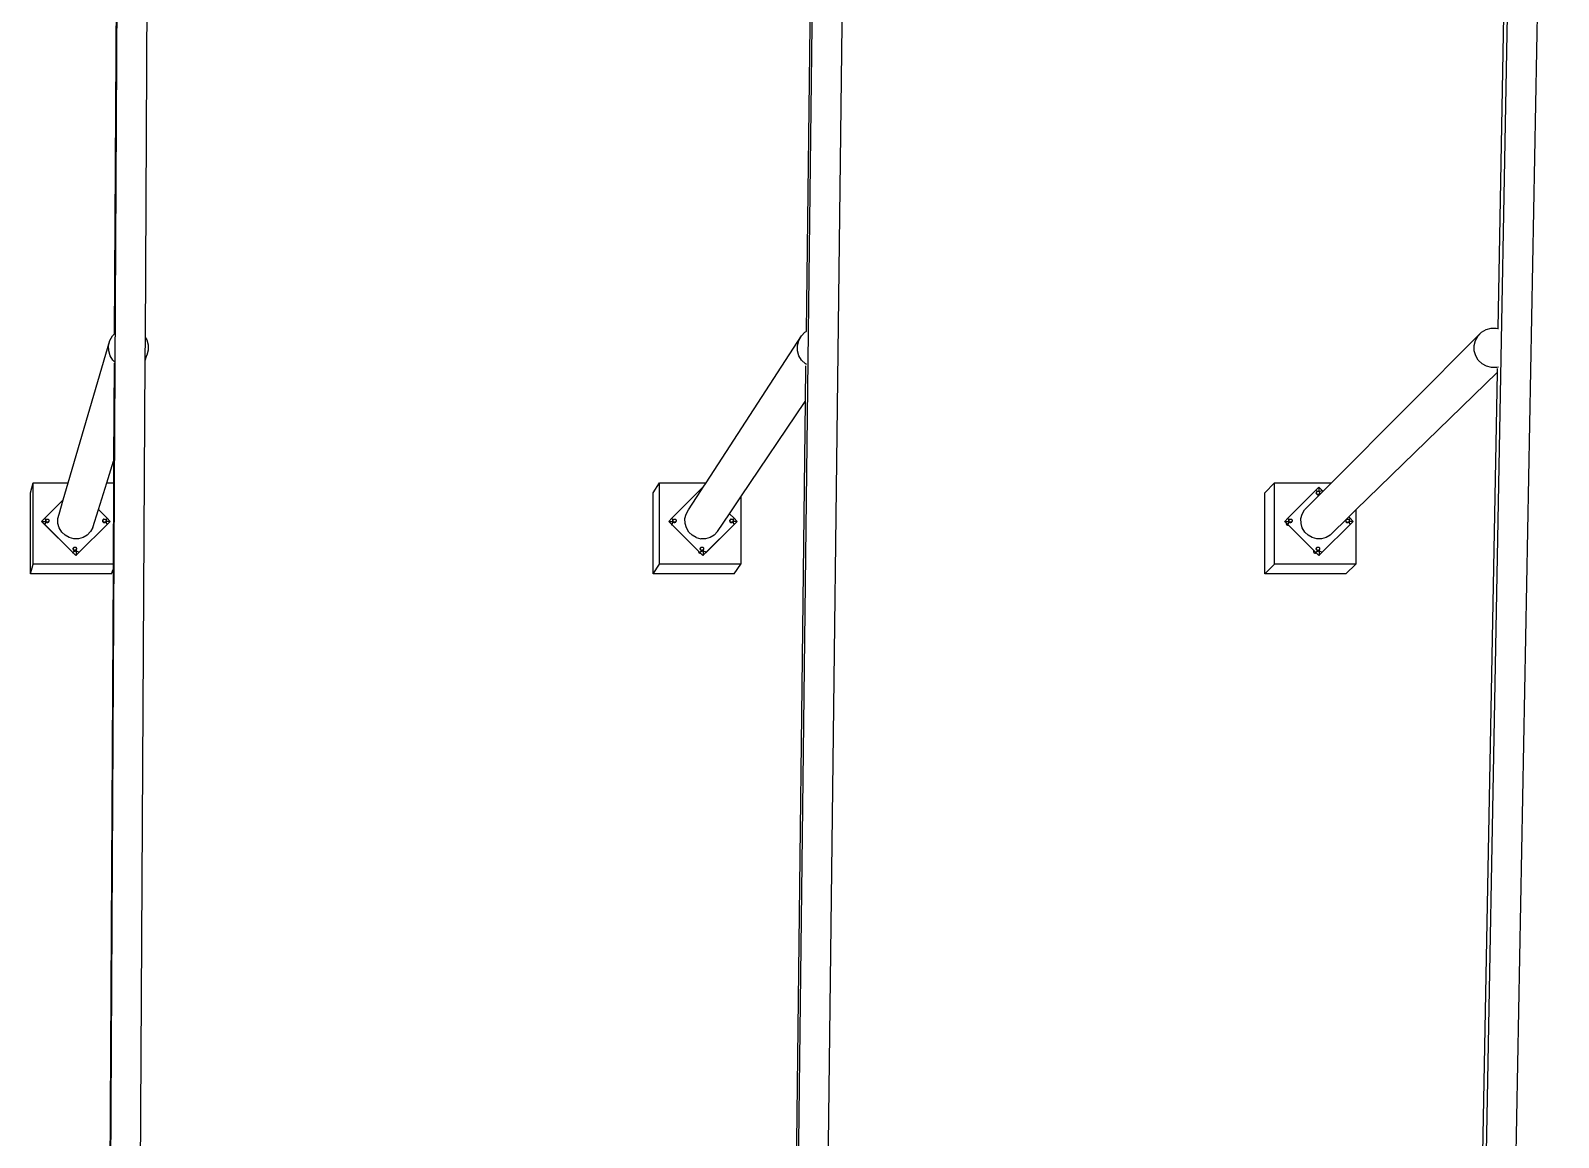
# Model space of a CAD drawing. Header units: inches. Extents: x -614 to 848, y -1045 to 1103.
# Drawn here: x 120.6 to 498.4, y 281.6 to 555.3 of the extents above; entities that cross this region are included whole.
import ezdxf

# ---------------------------------------------------------------- set-up
doc = ezdxf.new("R2010")
doc.units = ezdxf.units.IN
doc.header["$MEASUREMENT"] = 0

msp = doc.modelspace()

# ---------------------------------------------------------------- linework, layer by layer
for p, q in [((134.56857, -811.49995), (144.44999, 1015.55191)), ((297.50472, -811.49995), (319.35059, 1015.55191)), ((460.44086, -811.49995), (494.25119, 1015.55191)), ((309.19133, -431.30695), (324.66183, 832.66782)), ((474.61717, -431.30695), (498.36482, 832.66782)), ((148.94817, 479.36372), (150.17748, 695.37007)), ((487.26162, 691.83224), (483.38055, 481.64822)), ((314.70439, 680.93405), (312.31758, 480.88016)), ((142.22765, 658.55983), (141.26545, 480.26283)), ((140.81711, 479.80321), (141.26545, 480.26283)), ((141.26545, 480.26283), (141.31795, 480.31665)), ((311.15607, 479.80321), (312.05363, 480.72336)), ((312.05363, 480.72336), (312.31758, 480.88016)), ((312.31758, 480.88016), (312.42628, 480.94473)), ((442.24309, 443.48523), (479.37693, 480.72336)), ((478.47936, 479.80321), (479.37693, 480.72336)), ((479.37693, 480.72336), (480.48206, 481.37985)), ((480.48206, 481.37985), (481.71944, 481.72795)), ((481.71944, 481.72795), (483.00476, 481.74392)), ((483.00476, 481.74392), (483.38055, 481.64822)), ((483.38055, 481.64822), (483.53461, 481.60898)), ((129.88042, 443.48523), (140.18829, 478.6821)), ((139.87105, 477.43644), (140.18829, 478.6821)), ((139.88703, 476.15113), (139.87105, 477.43644)), ((140.23512, 474.91374), (139.88703, 476.15113)), ((140.18829, 478.6821), (140.81711, 479.80321)), ((148.91929, 474.28968), (148.94817, 479.36372)), ((148.94817, 479.36372), (149.28591, 478.79517)), ((149.28591, 478.79517), (149.63401, 477.55778)), ((149.64998, 476.27247), (149.33275, 475.02681)), ((149.63401, 477.55778), (149.64998, 476.27247)), ((287.60358, 443.48523), (311.15607, 479.80321)), ((310.21001, 477.43644), (310.52724, 478.6821)), ((310.22598, 476.15113), (310.21001, 477.43644)), ((310.57408, 474.91374), (310.22598, 476.15113)), ((310.52724, 478.6821), (311.15607, 479.80321)), ((477.5333, 477.43644), (477.85054, 478.6821)), ((477.54928, 476.15113), (477.5333, 477.43644)), ((477.89737, 474.91374), (477.54928, 476.15113)), ((477.85054, 478.6821), (478.47936, 479.80321)), ((140.89162, 473.80861), (140.23512, 474.91374)), ((141.31795, 473.39274), (140.89162, 473.80861)), ((141.22673, 473.08715), (141.0958, 448.8251)), ((147.70234, 260.45299), (148.91594, 473.70095)), ((148.91594, 473.70095), (149.33275, 475.02681)), ((148.91594, 473.70095), (148.91929, 474.28968)), ((149.33275, 475.02681), (148.91929, 474.28968)), ((311.23057, 473.80861), (310.57408, 474.91374)), ((312.15072, 472.91105), (311.23057, 473.80861)), ((312.21688, 472.43962), (312.11153, 463.60989)), ((312.42628, 472.75649), (312.15072, 472.91105)), ((478.55387, 473.80861), (477.89737, 474.91374)), ((479.47402, 472.91105), (478.55387, 473.80861)), ((480.59512, 472.28222), (479.47402, 472.91105)), ((481.84078, 471.96499), (480.59512, 472.28222)), ((448.28659, 436.7596), (483.17941, 470.75521)), ((483.17941, 470.75521), (479.33826, 262.73238)), ((483.1261, 471.98096), (481.84078, 471.96499)), ((483.53461, 472.09588), (483.1261, 471.98096)), ((483.1981, 471.76734), (483.17941, 470.75521)), ((296.20128, 439.97684), (312.11153, 463.60989)), ((312.11153, 463.60989), (309.70623, 262.00661)), ((139.41712, 443.48523), (141.0958, 448.8251)), ((141.0958, 448.8251), (141.06698, 443.48523)), ((120.5593, 441.01367), (121.23494, 443.48523)), ((121.23494, 443.48523), (129.88042, 443.48523)), ((121.23494, 423.34522), (121.23494, 443.48523)), ((128.65377, 439.29673), (129.88042, 443.48523)), ((137.33457, 436.86065), (139.41712, 443.48523)), ((139.41712, 443.48523), (141.06698, 443.48523)), ((141.06698, 443.48523), (140.95829, 423.34522)), ((274.52277, 441.01367), (276.06127, 443.48523)), ((276.06127, 443.48523), (287.60358, 443.48523)), ((276.06127, 423.34522), (276.06127, 443.48523)), ((286.08957, 441.67224), (286.83642, 442.41909)), ((286.31673, 441.50091), (286.88238, 442.37313)), ((286.83642, 442.41909), (286.88238, 442.37313)), ((286.83642, 442.41909), (286.83642, 442.30227)), ((286.88238, 442.37313), (287.60358, 443.48523)), ((425.7605, 441.01367), (428.14658, 443.48523)), ((428.14658, 443.48523), (442.24309, 443.48523)), ((428.14658, 423.34522), (428.14658, 443.48523)), ((438.4047, 441.67224), (439.15155, 442.41909)), ((439.15155, 442.41909), (439.8984, 441.67224)), ((439.15155, 442.41909), (439.15155, 441.36855)), ((440.16717, 441.40347), (442.24309, 443.48523)), ((120.5593, 420.9859), (120.5593, 441.01367)), ((124.05262, 434.69558), (128.65377, 439.29673)), ((127.61401, 435.7464), (128.65377, 439.29673)), ((274.52277, 420.9859), (274.52277, 441.01367)), ((279.11291, 434.69558), (286.08957, 441.67224)), ((283.24672, 436.76694), (286.31673, 441.50091)), ((286.08957, 441.67224), (286.30832, 441.50439)), ((286.30832, 441.50439), (286.31673, 441.50091)), ((293.41597, 435.83954), (296.20128, 439.97684)), ((296.20128, 439.97684), (296.20128, 423.34522)), ((425.7605, 420.9859), (425.7605, 441.01367)), ((431.42803, 434.69558), (438.4047, 441.67224)), ((436.3789, 437.60456), (440.16717, 441.40347)), ((438.4047, 441.67224), (438.62344, 441.50439)), ((438.47388, 441.06647), (438.45959, 440.95798)), ((438.45959, 440.95798), (438.47388, 440.84949)), ((438.48398, 441.05637), (438.46969, 440.94788)), ((438.46969, 440.94788), (438.48398, 440.83939)), ((438.51576, 441.16758), (438.47388, 441.06647)), ((438.47388, 440.84949), (438.51576, 440.74839)), ((438.52586, 441.15748), (438.48398, 441.05637)), ((438.48398, 440.94788), (438.49778, 441.05268)), ((438.49778, 440.84308), (438.48398, 440.94788)), ((438.48398, 440.83939), (438.52586, 440.73829)), ((438.49778, 441.05268), (438.53823, 441.15033)), ((438.53823, 440.74543), (438.49778, 440.84308)), ((438.58237, 441.25439), (438.51576, 441.16758)), ((438.51576, 440.74839), (438.58237, 440.66157)), ((438.51816, 440.98226), (438.53196, 441.08706)), ((438.53196, 440.87745), (438.51816, 440.98226)), ((438.59247, 441.24429), (438.52586, 441.15748)), ((438.52586, 440.73829), (438.5837, 440.6629)), ((438.53196, 441.08706), (438.57241, 441.18473)), ((438.57241, 440.77979), (438.53196, 440.87745)), ((438.53823, 441.15033), (438.60257, 441.23419)), ((438.5938, 440.673), (438.53823, 440.74543)), ((438.57241, 441.18473), (438.60699, 441.22978)), ((438.62807, 440.70726), (438.57241, 440.77979)), ((438.66919, 441.32101), (438.58237, 441.25439)), ((438.5938, 440.673), (438.58237, 440.66157)), ((438.5837, 440.6629), (438.58809, 440.65718)), ((438.58809, 440.65718), (438.59247, 440.65147)), ((438.59247, 440.65147), (438.67929, 440.58485)), ((438.5938, 440.673), (438.62807, 440.70726)), ((438.60257, 440.66157), (438.5938, 440.673)), ((438.60257, 441.23419), (438.63677, 441.26859)), ((438.60257, 441.23419), (438.62154, 441.24874)), ((438.60257, 441.23419), (438.60699, 441.22978)), ((438.68643, 440.59722), (438.60257, 440.66157)), ((438.60699, 441.22978), (438.62154, 441.24874)), ((438.62154, 441.24874), (438.63677, 441.26859)), ((438.62344, 441.50439), (438.87818, 441.39888)), ((438.63677, 440.69592), (438.62807, 440.70726)), ((438.63677, 441.26859), (438.72063, 441.33294)), ((438.72063, 440.63157), (438.63677, 440.69592)), ((438.77029, 441.36289), (438.66919, 441.32101)), ((438.67929, 440.58485), (438.78039, 440.54297)), ((438.78409, 440.55677), (438.68643, 440.59722)), ((438.72063, 441.33294), (438.80347, 441.36725)), ((438.81829, 440.59112), (438.72063, 440.63157)), ((438.80347, 441.36725), (438.77029, 441.36289)), ((438.78039, 440.54297), (438.88888, 440.52869)), ((438.88888, 440.54297), (438.78409, 440.55677)), ((438.80347, 441.36725), (438.81829, 441.3734)), ((438.81829, 441.3734), (438.9231, 441.38719)), ((438.9231, 440.57732), (438.81829, 440.59112)), ((438.87818, 441.39888), (439.15155, 441.36289)), ((438.88888, 440.54297), (438.88888, 440.58182)), ((438.99368, 440.55677), (438.88888, 440.54297)), ((438.88888, 440.52869), (438.99738, 440.54297)), ((438.88888, 440.54012), (438.88888, 440.54297)), ((438.88888, 440.52869), (438.88888, 440.54012)), ((438.9231, 441.38719), (439.02791, 441.3734)), ((439.02791, 440.59112), (438.9231, 440.57732)), ((439.08838, 440.59495), (438.99368, 440.55677)), ((438.99738, 440.54297), (439.09848, 440.58485)), ((439.02791, 441.3734), (439.12557, 441.33294)), ((439.12557, 440.63157), (439.02791, 440.59112)), ((439.1752, 440.66157), (439.08838, 440.59495)), ((439.09848, 440.58485), (439.1853, 440.65147)), ((439.12557, 441.33294), (439.20943, 441.26859)), ((439.17062, 440.66614), (439.12557, 440.63157)), ((439.15155, 441.36289), (439.42491, 441.39888)), ((439.19028, 440.68122), (439.17062, 440.66614)), ((439.17062, 440.66614), (439.1752, 440.66157)), ((439.1752, 440.66157), (439.20943, 440.69592)), ((439.1752, 440.66157), (439.19028, 440.68122)), ((439.1853, 440.65147), (439.25191, 440.73829)), ((439.20943, 440.69592), (439.19028, 440.68122)), ((439.20943, 441.26859), (439.27379, 441.18473)), ((439.27379, 440.77979), (439.20943, 440.69592)), ((439.25191, 440.73829), (439.26361, 440.76653)), ((439.27379, 441.18473), (439.31424, 441.08706)), ((439.31424, 440.87745), (439.27379, 440.77979)), ((439.31424, 441.08706), (439.32804, 440.98226)), ((439.32804, 440.98226), (439.31424, 440.87745)), ((439.42491, 441.39888), (439.67965, 441.50439)), ((439.67965, 441.50439), (439.8984, 441.67224)), ((439.8984, 441.67224), (440.16717, 441.40347)), ((123.30577, 433.94873), (124.05262, 434.69558)), ((124.22047, 434.47683), (124.05262, 434.69558)), ((124.32598, 434.2221), (124.22047, 434.47683)), ((124.52435, 434.45839), (124.62201, 434.49884)), ((124.62201, 434.49884), (124.72682, 434.51264)), ((124.72682, 434.51264), (124.83162, 434.49884)), ((124.83162, 434.49884), (124.92929, 434.45839)), ((127.32523, 434.61247), (127.61401, 435.7464)), ((127.33977, 433.44244), (127.32523, 434.61247)), ((135.93825, 432.41897), (137.33457, 436.86065)), ((137.33457, 436.86065), (139.49964, 434.69558)), ((138.69859, 434.47507), (138.7232, 434.48505)), ((138.7232, 434.48505), (138.82801, 434.49884)), ((138.82801, 434.49884), (138.93281, 434.48505)), ((138.93281, 434.48505), (139.03048, 434.44459)), ((139.33179, 434.47683), (139.22627, 434.2221)), ((139.49964, 434.69558), (139.33179, 434.47683)), ((139.49964, 434.69558), (140.24649, 433.94873)), ((278.36606, 433.94873), (279.11291, 434.69558)), ((279.28076, 434.47683), (279.11291, 434.69558)), ((279.38628, 434.2221), (279.28076, 434.47683)), ((279.59673, 434.45839), (279.69439, 434.49884)), ((279.69439, 434.49884), (279.7992, 434.51264)), ((279.7992, 434.51264), (279.904, 434.49884)), ((279.904, 434.49884), (280.00167, 434.45839)), ((282.38552, 434.61247), (282.6743, 435.7464)), ((282.40006, 433.44244), (282.38552, 434.61247)), ((282.6743, 435.7464), (283.24672, 436.76694)), ((290.42612, 431.39842), (293.41597, 435.83954)), ((293.41597, 435.83954), (294.55993, 434.69558)), ((293.69792, 434.44459), (293.77738, 434.47751)), ((293.77738, 434.47751), (293.75888, 434.47507)), ((293.77738, 434.47751), (293.79558, 434.48505)), ((293.79558, 434.48505), (293.90039, 434.49884)), ((293.90039, 434.49884), (294.00519, 434.48505)), ((294.00519, 434.48505), (294.10286, 434.44459)), ((294.39208, 434.47683), (294.28657, 434.2221)), ((294.55993, 434.69558), (294.39208, 434.47683)), ((294.55993, 434.69558), (295.30678, 433.94873)), ((430.68118, 433.94873), (431.42803, 434.69558)), ((431.59588, 434.47683), (431.42803, 434.69558)), ((431.7014, 434.2221), (431.59588, 434.47683)), ((431.92373, 434.45839), (432.02139, 434.49884)), ((432.02139, 434.49884), (432.1262, 434.51264)), ((432.1262, 434.51264), (432.231, 434.49884)), ((432.231, 434.49884), (432.32866, 434.45839)), ((434.70064, 434.61247), (434.98942, 435.7464)), ((434.71519, 433.44244), (434.70064, 434.61247)), ((434.98942, 435.7464), (435.56185, 436.76694)), ((435.56185, 436.76694), (436.3789, 437.60456)), ((441.92419, 430.5608), (446.52618, 435.04446)), ((446.02492, 434.44459), (446.10992, 434.4798)), ((446.10992, 434.4798), (446.07401, 434.47507)), ((446.10992, 434.4798), (446.12258, 434.48505)), ((446.12258, 434.48505), (446.22739, 434.49884)), ((446.22739, 434.49884), (446.33219, 434.48505)), ((446.33219, 434.48505), (446.42986, 434.44459)), ((446.52618, 435.04446), (448.28659, 436.7596)), ((446.52618, 435.04446), (446.87506, 434.69558)), ((446.70721, 434.47683), (446.60527, 434.23073)), ((446.87506, 434.69558), (446.70721, 434.47683)), ((446.87506, 434.69558), (447.62191, 433.94873)), ((448.28659, 436.7596), (448.28659, 423.34522)), ((123.30111, 433.93233), (123.30577, 433.94873)), ((124.04793, 433.18551), (123.30111, 433.93233)), ((124.05262, 433.20188), (123.30577, 433.94873)), ((123.30577, 433.94873), (124.31908, 433.94873)), ((124.04793, 433.18551), (124.05262, 433.20188)), ((130.9367, 426.29675), (124.04793, 433.18551)), ((124.05262, 433.20188), (124.22047, 433.42063)), ((131.02928, 426.22522), (124.05262, 433.20188)), ((124.22047, 433.42063), (124.32598, 433.67536)), ((124.31219, 434.18236), (124.2979, 434.07386)), ((124.2979, 434.07386), (124.31219, 433.96537)), ((124.3117, 434.07017), (124.32598, 434.17866)), ((124.32598, 433.96907), (124.3117, 434.07017)), ((124.35406, 434.28346), (124.31219, 434.18236)), ((124.31219, 433.96537), (124.31908, 433.94873)), ((124.31908, 433.94873), (124.33134, 433.94873)), ((124.31908, 433.94873), (124.35406, 433.86427)), ((124.32188, 434.1077), (124.33146, 434.18049)), ((124.33568, 434.0029), (124.32188, 434.1077)), ((124.3299, 434.19234), (124.32598, 434.2221)), ((124.32598, 434.17866), (124.3299, 434.19234)), ((124.33032, 434.18914), (124.32598, 434.17866)), ((124.32598, 433.96907), (124.32598, 433.96167)), ((124.32598, 433.96907), (124.35532, 433.89823)), ((124.32598, 433.96167), (124.35459, 433.89262)), ((124.32598, 433.67536), (124.35459, 433.89262)), ((124.3299, 434.19234), (124.33568, 434.21251)), ((124.33032, 434.18914), (124.3299, 434.19234)), ((124.33366, 434.19719), (124.33032, 434.18914)), ((124.33146, 434.18049), (124.33032, 434.18914)), ((124.33134, 433.94873), (124.33441, 433.94873)), ((124.33146, 434.18049), (124.33366, 434.19719)), ((124.33366, 434.19719), (124.33568, 434.21251)), ((124.33441, 433.94873), (124.35631, 433.94873)), ((124.33568, 434.21251), (124.37613, 434.31017)), ((124.36104, 433.94166), (124.33568, 434.0029)), ((124.42068, 434.37027), (124.35406, 434.28346)), ((124.35406, 433.86427), (124.41191, 433.78888)), ((124.35459, 433.89262), (124.35532, 433.89823)), ((124.35459, 433.89262), (124.36786, 433.86057)), ((124.35532, 433.89823), (124.36104, 433.94166)), ((124.36643, 433.87141), (124.35532, 433.89823)), ((124.37613, 433.90523), (124.36104, 433.94166)), ((124.42201, 433.79898), (124.36643, 433.87141)), ((124.36786, 433.86057), (124.43448, 433.77375)), ((124.37613, 434.31017), (124.44048, 434.39404)), ((124.44048, 433.82137), (124.37613, 433.90523)), ((124.41191, 433.78888), (124.4163, 433.78317)), ((124.4163, 433.78317), (124.42068, 433.77745)), ((124.42068, 433.77745), (124.5075, 433.71083)), ((124.42201, 433.79898), (124.43891, 433.81588)), ((124.43078, 433.78755), (124.42201, 433.79898)), ((124.51464, 433.7232), (124.43078, 433.78755)), ((124.43448, 433.77375), (124.5213, 433.70714)), ((124.44048, 434.39404), (124.52435, 434.45839)), ((124.52435, 433.75702), (124.44048, 433.82137)), ((124.5075, 433.71083), (124.6086, 433.66896)), ((124.6123, 433.68275), (124.51464, 433.7232)), ((124.6224, 433.66526), (124.5213, 433.70714)), ((124.62201, 433.71656), (124.52435, 433.75702)), ((124.6086, 433.66896), (124.61574, 433.66802)), ((124.71709, 433.66896), (124.6123, 433.68275)), ((124.61574, 433.66802), (124.71709, 433.65467)), ((124.72682, 433.70277), (124.62201, 433.71656)), ((124.6224, 433.66526), (124.73089, 433.65098)), ((124.71709, 433.66896), (124.71709, 433.70405)), ((124.82189, 433.68275), (124.71709, 433.66896)), ((124.71709, 433.6661), (124.71709, 433.66896)), ((124.71709, 433.65467), (124.82559, 433.66896)), ((124.71709, 433.65467), (124.71709, 433.6661)), ((124.83162, 433.71656), (124.72682, 433.70277)), ((124.73089, 433.65098), (124.83938, 433.66526)), ((124.91659, 433.72093), (124.82189, 433.68275)), ((124.82559, 433.66896), (124.92669, 433.71083)), ((124.92929, 433.75702), (124.83162, 433.71656)), ((124.83938, 433.66526), (124.94048, 433.70714)), ((124.91659, 433.72093), (125.00341, 433.78755)), ((124.92669, 433.71083), (125.01351, 433.77745)), ((124.92929, 434.45839), (125.01315, 434.39404)), ((125.01315, 433.82137), (124.92929, 433.75702)), ((124.94048, 433.70714), (125.0273, 433.77375)), ((125.07002, 433.87437), (125.00341, 433.78755)), ((125.01315, 434.39404), (125.0775, 434.31017)), ((125.0775, 433.90523), (125.01315, 433.82137)), ((125.01351, 433.77745), (125.08012, 433.86427)), ((125.07002, 433.87437), (125.10654, 433.96253)), ((125.0775, 434.31017), (125.11796, 434.21251)), ((125.11019, 433.98414), (125.0775, 433.90523)), ((125.08012, 433.86427), (125.12082, 433.96253)), ((125.10654, 433.96253), (125.1082, 433.96907)), ((125.1082, 433.96907), (125.11796, 434.0029)), ((125.11019, 433.98414), (125.1082, 433.96907)), ((125.11796, 434.0029), (125.11019, 433.98414)), ((125.11796, 434.21251), (125.13175, 434.1077)), ((125.13175, 434.1077), (125.11796, 434.0029)), ((125.12082, 433.96253), (125.122, 433.96537)), ((125.13628, 434.07386), (125.122, 434.18236)), ((125.122, 433.96537), (125.13628, 434.07386)), ((127.65664, 432.31604), (127.33977, 433.44244)), ((128.25425, 431.31004), (127.65664, 432.31604)), ((129.09187, 430.49298), (128.25425, 431.31004)), ((139.49437, 433.18551), (132.51797, 426.20912)), ((139.48955, 433.19179), (132.52298, 426.22522)), ((135.36583, 431.39842), (134.54878, 430.5608)), ((135.93825, 432.41897), (135.36583, 431.39842)), ((138.41228, 434.16856), (138.398, 434.06007)), ((138.398, 434.06007), (138.41228, 433.95157)), ((138.45416, 434.26966), (138.41228, 434.16856)), ((138.41228, 434.06007), (138.42608, 434.16486)), ((138.42608, 433.95527), (138.41228, 434.06007)), ((138.41228, 433.95157), (138.45416, 433.85047)), ((138.42307, 434.09391), (138.43536, 434.18729)), ((138.43687, 433.9891), (138.42307, 434.09391)), ((138.42608, 434.16486), (138.43687, 434.19871)), ((138.42608, 434.16486), (138.43536, 434.18729)), ((138.46653, 433.85761), (138.42608, 433.95527)), ((138.43536, 434.18729), (138.43687, 434.19871)), ((138.43687, 434.19871), (138.47732, 434.29637)), ((138.47732, 433.89144), (138.43687, 433.9891)), ((138.52077, 434.35648), (138.45416, 434.26966)), ((138.45416, 433.85047), (138.512, 433.77508)), ((138.5221, 433.78518), (138.46653, 433.85761)), ((138.47732, 434.29637), (138.52228, 434.35497)), ((138.54167, 433.80757), (138.47732, 433.89144)), ((138.59749, 434.4332), (138.51067, 434.36658)), ((138.51067, 434.36658), (138.52228, 434.35497)), ((138.512, 433.77508), (138.51067, 433.77375)), ((138.51067, 433.77375), (138.51639, 433.76937)), ((138.5221, 433.78518), (138.512, 433.77508)), ((138.512, 433.77508), (138.51639, 433.76937)), ((138.51639, 433.76937), (138.59749, 433.70714)), ((138.51639, 433.76937), (138.52077, 433.76365)), ((138.52077, 433.76365), (138.60759, 433.69704)), ((138.54327, 433.80635), (138.5221, 433.78518)), ((138.53087, 433.77375), (138.5221, 433.78518)), ((138.52228, 434.35497), (138.54167, 434.38024)), ((138.61473, 433.70941), (138.53087, 433.77375)), ((138.54167, 434.38024), (138.62554, 434.44459)), ((138.54327, 433.80635), (138.54167, 433.80757)), ((138.62554, 433.74322), (138.54327, 433.80635)), ((138.62554, 434.44459), (138.59749, 434.4332)), ((138.59749, 433.70714), (138.69859, 433.66526)), ((138.60759, 433.69704), (138.70869, 433.65516)), ((138.71239, 433.66896), (138.61473, 433.70941)), ((138.69859, 434.47507), (138.62554, 434.44459)), ((138.7232, 433.70277), (138.62554, 433.74322)), ((138.69859, 433.66526), (138.80709, 433.65098)), ((138.70869, 433.65516), (138.81719, 433.64088)), ((138.81719, 433.65516), (138.71239, 433.66896)), ((138.82801, 433.68897), (138.7232, 433.70277)), ((138.80709, 433.65098), (138.81719, 433.65231)), ((138.81719, 433.65516), (138.81719, 433.69039)), ((138.92198, 433.66896), (138.81719, 433.65516)), ((138.81719, 433.65231), (138.91558, 433.66526)), ((138.81719, 433.65231), (138.81719, 433.65516)), ((138.81719, 433.64088), (138.92568, 433.65516)), ((138.81719, 433.64088), (138.81719, 433.65231)), ((138.93281, 433.70277), (138.82801, 433.68897)), ((138.91558, 433.66526), (138.92198, 433.66896)), ((139.01668, 433.70714), (138.92198, 433.66896)), ((138.92568, 433.65516), (139.02678, 433.69704)), ((139.03048, 433.74322), (138.93281, 433.70277)), ((139.01668, 433.70714), (139.1035, 433.77375)), ((139.02678, 433.69704), (139.1136, 433.76365)), ((139.03048, 434.44459), (139.11434, 434.38024)), ((139.11434, 433.80757), (139.03048, 433.74322)), ((139.17011, 433.86057), (139.1035, 433.77375)), ((139.1136, 433.76365), (139.18021, 433.85047)), ((139.11434, 434.38024), (139.17869, 434.29637)), ((139.17869, 433.89144), (139.11434, 433.80757)), ((139.19423, 433.91879), (139.17011, 433.86057)), ((139.17869, 434.29637), (139.21915, 434.19871)), ((139.19321, 433.92649), (139.17869, 433.89144)), ((139.18021, 433.85047), (139.22091, 433.94873)), ((139.20977, 433.96645), (139.19321, 433.92649)), ((139.19321, 433.92649), (139.19423, 433.91879)), ((139.20663, 433.94873), (139.19423, 433.91879)), ((139.19423, 433.91879), (139.22627, 433.67536)), ((139.20663, 433.94873), (139.20243, 433.94873)), ((139.20829, 433.95527), (139.20663, 433.94873)), ((139.22091, 433.94873), (139.20663, 433.94873)), ((139.20829, 433.95527), (139.21313, 433.97036)), ((139.20977, 433.96645), (139.20829, 433.95527)), ((139.20829, 433.95527), (139.21199, 433.96167)), ((139.21395, 433.97655), (139.20977, 433.96645)), ((139.21199, 433.96167), (139.21313, 433.97036)), ((139.21313, 433.97036), (139.21915, 433.9891)), ((139.21313, 433.97036), (139.21395, 433.97655)), ((139.21915, 433.9891), (139.21395, 433.97655)), ((139.21915, 434.19871), (139.22117, 434.18333)), ((139.23295, 434.09391), (139.21915, 433.9891)), ((139.22091, 433.94873), (139.22209, 433.95157)), ((140.24649, 433.94873), (139.22091, 433.94873)), ((139.22627, 434.2221), (139.22117, 434.18333)), ((139.22117, 434.18333), (139.23295, 434.09391)), ((139.22209, 433.95157), (139.23637, 434.06007)), ((139.22627, 433.67536), (139.33179, 433.42063)), ((139.23637, 434.06007), (139.23243, 434.09001)), ((139.33179, 433.42063), (139.49964, 433.20188)), ((139.49964, 433.20188), (139.48955, 433.19179)), ((139.48955, 433.19179), (139.49437, 433.18551)), ((140.24119, 433.93233), (139.49437, 433.18551)), ((139.49437, 433.18551), (139.49964, 433.20188)), ((140.23564, 433.93788), (139.49964, 433.20188)), ((140.24649, 433.94873), (140.23564, 433.93788)), ((140.23564, 433.93788), (140.24119, 433.93233)), ((140.24119, 433.93233), (140.24649, 433.94873)), ((278.35554, 433.93233), (278.36606, 433.94873)), ((278.96226, 433.32562), (278.35554, 433.93233)), ((279.11291, 433.20188), (278.36606, 433.94873)), ((278.36606, 433.94873), (279.37937, 433.94873)), ((278.96226, 433.32562), (278.96472, 433.30689)), ((279.10236, 433.18551), (278.96226, 433.32562)), ((278.96472, 433.30689), (279.00654, 433.20594)), ((279.00654, 433.20594), (279.07305, 433.11926)), ((279.07305, 433.11926), (279.15974, 433.05274)), ((279.10236, 433.18551), (279.11291, 433.20188)), ((279.27942, 433.00846), (279.10236, 433.18551)), ((279.11291, 433.20188), (279.28076, 433.42063)), ((286.08957, 426.22522), (279.11291, 433.20188)), ((279.15974, 433.05274), (279.26069, 433.01092)), ((279.26069, 433.01092), (279.27942, 433.00846)), ((285.72238, 426.56549), (279.27942, 433.00846)), ((279.28076, 433.42063), (279.38628, 433.67536)), ((279.37248, 434.18236), (279.35819, 434.07386)), ((279.35819, 434.07386), (279.37248, 433.96537)), ((279.37199, 434.07017), (279.38628, 434.17866)), ((279.38628, 433.96907), (279.37199, 434.07017)), ((279.41436, 434.28346), (279.37248, 434.18236)), ((279.37248, 433.96537), (279.37937, 433.94873)), ((279.37937, 433.94873), (279.39164, 433.94873)), ((279.37937, 433.94873), (279.41436, 433.86427)), ((279.39061, 434.18914), (279.38628, 434.2221)), ((279.39061, 434.18914), (279.38628, 434.17866)), ((279.38628, 433.96907), (279.38628, 433.96167)), ((279.38628, 433.96907), (279.41562, 433.89823)), ((279.38628, 433.96167), (279.41488, 433.89262)), ((279.38628, 433.67536), (279.41488, 433.89262)), ((279.42815, 434.27976), (279.39061, 434.18914)), ((279.3978, 434.13458), (279.39061, 434.18914)), ((279.39164, 433.94873), (279.3947, 433.94873)), ((279.39426, 434.1077), (279.3978, 434.13458)), ((279.40806, 434.0029), (279.39426, 434.1077)), ((279.3947, 433.94873), (279.4166, 433.94873)), ((279.3978, 434.13458), (279.40806, 434.21251)), ((279.40806, 434.21251), (279.44464, 434.30084)), ((279.41843, 433.97785), (279.40806, 434.0029)), ((279.48097, 434.37027), (279.41436, 434.28346)), ((279.41436, 433.86427), (279.4722, 433.78888)), ((279.41488, 433.89262), (279.41562, 433.89823)), ((279.41488, 433.89262), (279.42815, 433.86057)), ((279.41562, 433.89823), (279.42226, 433.94873)), ((279.42673, 433.87141), (279.41562, 433.89823)), ((279.42226, 433.94873), (279.41843, 433.97785)), ((279.44851, 433.90523), (279.41843, 433.97785)), ((279.4823, 433.79898), (279.42673, 433.87141)), ((279.42815, 434.27976), (279.4326, 434.28544)), ((279.42815, 433.86057), (279.49477, 433.77375)), ((279.4326, 434.28544), (279.44851, 434.31017)), ((279.4326, 434.28544), (279.44464, 434.30084)), ((279.44464, 434.30084), (279.44851, 434.31017)), ((279.44851, 434.31017), (279.51286, 434.39404)), ((279.50931, 433.82599), (279.44851, 433.90523)), ((279.4722, 433.78888), (279.47659, 433.78317)), ((279.47659, 433.78317), (279.48097, 433.77745)), ((279.48097, 433.77745), (279.56779, 433.71083)), ((279.4823, 433.79898), (279.50931, 433.82599)), ((279.49107, 433.78755), (279.4823, 433.79898)), ((279.57493, 433.7232), (279.49107, 433.78755)), ((279.49477, 433.77375), (279.58159, 433.70714)), ((279.51286, 433.82137), (279.50931, 433.82599)), ((279.51286, 434.39404), (279.59673, 434.45839)), ((279.59673, 433.75702), (279.51286, 433.82137)), ((279.56779, 433.71083), (279.66889, 433.66896)), ((279.67259, 433.68275), (279.57493, 433.7232)), ((279.68269, 433.66526), (279.58159, 433.70714)), ((279.69439, 433.71656), (279.59673, 433.75702)), ((279.66889, 433.66896), (279.67603, 433.66802)), ((279.77738, 433.66896), (279.67259, 433.68275)), ((279.67603, 433.66802), (279.77738, 433.65467)), ((279.68269, 433.66526), (279.79118, 433.65098)), ((279.7992, 433.70277), (279.69439, 433.71656)), ((279.77738, 433.66896), (279.77738, 433.70564)), ((279.88218, 433.68275), (279.77738, 433.66896)), ((279.77738, 433.6661), (279.77738, 433.66896)), ((279.77738, 433.65467), (279.88588, 433.66896)), ((279.77738, 433.65467), (279.77738, 433.6661)), ((279.79118, 433.65098), (279.89968, 433.66526)), ((279.904, 433.71656), (279.7992, 433.70277)), ((279.97688, 433.72093), (279.88218, 433.68275)), ((279.88588, 433.66896), (279.98698, 433.71083)), ((279.89968, 433.66526), (280.00078, 433.70714)), ((280.00167, 433.75702), (279.904, 433.71656)), ((279.97688, 433.72093), (280.0637, 433.78755)), ((279.98698, 433.71083), (280.0738, 433.77745)), ((280.00078, 433.70714), (280.08759, 433.77375)), ((280.00167, 434.45839), (280.08553, 434.39404)), ((280.08553, 433.82137), (280.00167, 433.75702)), ((280.13031, 433.87437), (280.0637, 433.78755)), ((280.0738, 433.77745), (280.14041, 433.86427)), ((280.08553, 434.39404), (280.14988, 434.31017)), ((280.13514, 433.88602), (280.08553, 433.82137)), ((280.13031, 433.87437), (280.13096, 433.87592)), ((280.13096, 433.87592), (280.14988, 433.90523)), ((280.13096, 433.87592), (280.13514, 433.88602)), ((280.14988, 433.90523), (280.13514, 433.88602)), ((280.14041, 433.86427), (280.18111, 433.96253)), ((280.14988, 434.31017), (280.19034, 434.21251)), ((280.19034, 434.0029), (280.14988, 433.90523)), ((280.18111, 433.96253), (280.18229, 433.96537)), ((280.18229, 433.96537), (280.18579, 433.99191)), ((280.19034, 434.21251), (280.20413, 434.1077)), ((280.20413, 434.1077), (280.19034, 434.0029)), ((282.71693, 432.31604), (282.40006, 433.44244)), ((283.31454, 431.31004), (282.71693, 432.31604)), ((284.15216, 430.49298), (283.31454, 431.31004)), ((294.5488, 433.18551), (287.57241, 426.20912)), ((294.54653, 433.18848), (287.58327, 426.22522)), ((290.42612, 431.39842), (289.60907, 430.5608)), ((293.47257, 434.16856), (293.45829, 434.06007)), ((293.45829, 434.06007), (293.47257, 433.95157)), ((293.51445, 434.26966), (293.47257, 434.16856)), ((293.47257, 434.06007), (293.48637, 434.16486)), ((293.48637, 433.95527), (293.47257, 434.06007)), ((293.47257, 433.95157), (293.51445, 433.85047)), ((293.48637, 434.16486), (293.52682, 434.26252)), ((293.52682, 433.85761), (293.48637, 433.95527)), ((293.49545, 434.09391), (293.50925, 434.19871)), ((293.50925, 433.9891), (293.49545, 434.09391)), ((293.50925, 434.19871), (293.54607, 434.28761)), ((293.5497, 433.89144), (293.50925, 433.9891)), ((293.58106, 434.35648), (293.51445, 434.26966)), ((293.51445, 433.85047), (293.57229, 433.77508)), ((293.52682, 434.26252), (293.5497, 434.29637)), ((293.52682, 434.26252), (293.54607, 434.28761)), ((293.58239, 433.78518), (293.52682, 433.85761)), ((293.54607, 434.28761), (293.5497, 434.29637)), ((293.5497, 434.29637), (293.58941, 434.34813)), ((293.61003, 433.81282), (293.5497, 433.89144)), ((293.65778, 434.4332), (293.57096, 434.36658)), ((293.57096, 434.36658), (293.58941, 434.34813)), ((293.57229, 433.77508), (293.57096, 433.77375)), ((293.57096, 433.77375), (293.57668, 433.76937)), ((293.58239, 433.78518), (293.57229, 433.77508)), ((293.57229, 433.77508), (293.57668, 433.76937)), ((293.57668, 433.76937), (293.65778, 433.70714)), ((293.57668, 433.76937), (293.58106, 433.76365)), ((293.58106, 433.76365), (293.66788, 433.69704)), ((293.61003, 433.81282), (293.58239, 433.78518)), ((293.59116, 433.77375), (293.58239, 433.78518)), ((293.58941, 434.34813), (293.61405, 434.38024)), ((293.67502, 433.70941), (293.59116, 433.77375)), ((293.61405, 433.80757), (293.61003, 433.81282)), ((293.61405, 434.38024), (293.69792, 434.44459)), ((293.69792, 433.74322), (293.61405, 433.80757)), ((293.75888, 434.47507), (293.65778, 434.4332)), ((293.65778, 433.70714), (293.75888, 433.66526)), ((293.66788, 433.69704), (293.76898, 433.65516)), ((293.77268, 433.66896), (293.67502, 433.70941)), ((293.79558, 433.70277), (293.69792, 433.74322)), ((293.75888, 433.66526), (293.86738, 433.65098)), ((293.76898, 433.65516), (293.87748, 433.64088)), ((293.87748, 433.65516), (293.77268, 433.66896)), ((293.90039, 433.68897), (293.79558, 433.70277)), ((293.86738, 433.65098), (293.87748, 433.65231)), ((293.87748, 433.65516), (293.87748, 433.69198)), ((293.98227, 433.66896), (293.87748, 433.65516)), ((293.87748, 433.65231), (293.97587, 433.66526)), ((293.87748, 433.65231), (293.87748, 433.65516)), ((293.87748, 433.64088), (293.98597, 433.65516)), ((293.87748, 433.64088), (293.87748, 433.65231)), ((294.00519, 433.70277), (293.90039, 433.68897)), ((293.97587, 433.66526), (293.98227, 433.66896)), ((294.07697, 433.70714), (293.98227, 433.66896)), ((293.98597, 433.65516), (294.08707, 433.69704)), ((294.10286, 433.74322), (294.00519, 433.70277)), ((294.07697, 433.70714), (294.16379, 433.77375)), ((294.08707, 433.69704), (294.17389, 433.76365)), ((294.10286, 434.44459), (294.18672, 434.38024)), ((294.18672, 433.80757), (294.10286, 433.74322)), ((294.23041, 433.86057), (294.16379, 433.77375)), ((294.17389, 433.76365), (294.24051, 433.85047)), ((294.18672, 434.38024), (294.25107, 434.29637)), ((294.25107, 433.89144), (294.18672, 433.80757)), ((294.23082, 433.86157), (294.23041, 433.86057)), ((294.23082, 433.86157), (294.25107, 433.89144)), ((294.24051, 433.85047), (294.28121, 433.94873)), ((294.25107, 434.29637), (294.28543, 434.21344)), ((294.25642, 433.90434), (294.25107, 433.89144)), ((294.29153, 433.9891), (294.25642, 433.90434)), ((294.25642, 433.90434), (294.28657, 433.67536)), ((294.28121, 433.94873), (294.27481, 433.94873)), ((294.28121, 433.94873), (294.28238, 433.95157)), ((295.30678, 433.94873), (294.28121, 433.94873)), ((294.28238, 433.95157), (294.28536, 433.97422)), ((294.28657, 434.2221), (294.28543, 434.21344)), ((294.28543, 434.21344), (294.29153, 434.19871)), ((294.28657, 433.67536), (294.39208, 433.42063)), ((294.29153, 434.19871), (294.30533, 434.09391)), ((294.30533, 434.09391), (294.29153, 433.9891)), ((294.39208, 433.42063), (294.55993, 433.20188)), ((294.55993, 433.20188), (294.54653, 433.18848)), ((294.54653, 433.18848), (294.5488, 433.18551)), ((295.29562, 433.93233), (294.5488, 433.18551)), ((294.5488, 433.18551), (294.55993, 433.20188)), ((295.29301, 433.93495), (294.55993, 433.20188)), ((295.30678, 433.94873), (295.29301, 433.93495)), ((295.29301, 433.93495), (295.29562, 433.93233)), ((295.29562, 433.93233), (295.30678, 433.94873)), ((430.66491, 433.93233), (430.68118, 433.94873)), ((431.05696, 433.54029), (430.66491, 433.93233)), ((431.42803, 433.20188), (430.68118, 433.94873)), ((430.68118, 433.94873), (431.69449, 433.94873)), ((431.05003, 433.52355), (431.03577, 433.41522)), ((431.03577, 433.41522), (431.05003, 433.30689)), ((431.05696, 433.54029), (431.05003, 433.52355)), ((431.05003, 433.30689), (431.09184, 433.20594)), ((431.41173, 433.18551), (431.05696, 433.54029)), ((431.09184, 433.20594), (431.15836, 433.11926)), ((431.15836, 433.11926), (431.24504, 433.05274)), ((431.24504, 433.05274), (431.34599, 433.01092)), ((431.34599, 433.01092), (431.45432, 432.99666)), ((431.41173, 433.18551), (431.42803, 433.20188)), ((431.57939, 433.01786), (431.41173, 433.18551)), ((431.42803, 433.20188), (431.59588, 433.42063)), ((438.4047, 426.22522), (431.42803, 433.20188)), ((431.45432, 432.99666), (431.56265, 433.01092)), ((431.56265, 433.01092), (431.57939, 433.01786)), ((437.87224, 426.72501), (431.57939, 433.01786)), ((431.59588, 433.42063), (431.7014, 433.67536)), ((431.6876, 434.18236), (431.67332, 434.07386)), ((431.67332, 434.07386), (431.6876, 433.96537)), ((431.68712, 434.07017), (431.7014, 434.17866)), ((431.7014, 433.96907), (431.68712, 434.07017)), ((431.72948, 434.28346), (431.6876, 434.18236)), ((431.6876, 433.96537), (431.69449, 433.94873)), ((431.69449, 433.94873), (431.70676, 433.94873)), ((431.69449, 433.94873), (431.72948, 433.86427)), ((431.70574, 434.18914), (431.7014, 434.2221)), ((431.70574, 434.18914), (431.7014, 434.17866)), ((431.7014, 433.96907), (431.7014, 433.96167)), ((431.7014, 433.96907), (431.73074, 433.89823)), ((431.7014, 433.96167), (431.73, 433.89262)), ((431.7014, 433.67536), (431.73, 433.89262)), ((431.74328, 434.27976), (431.70574, 434.18914)), ((431.73739, 433.94873), (431.70574, 434.18914)), ((431.70676, 433.94873), (431.70982, 433.94873)), ((431.70982, 433.94873), (431.73173, 433.94873)), ((431.72126, 434.1077), (431.73506, 434.21251)), ((431.73506, 434.0029), (431.72126, 434.1077)), ((431.7961, 434.37027), (431.72948, 434.28346)), ((431.72948, 433.86427), (431.78733, 433.78888)), ((431.73, 433.89262), (431.73074, 433.89823)), ((431.73, 433.89262), (431.74328, 433.86057)), ((431.73074, 433.89823), (431.73739, 433.94873)), ((431.74185, 433.87141), (431.73074, 433.89823)), ((431.73506, 434.21251), (431.77551, 434.31017)), ((431.77551, 433.90523), (431.73506, 434.0029)), ((431.79743, 433.79898), (431.74185, 433.87141)), ((431.74328, 434.27976), (431.8062, 434.36017)), ((431.74328, 433.86057), (431.80989, 433.77375)), ((431.77551, 434.31017), (431.81054, 434.35583)), ((431.83116, 433.83271), (431.77551, 433.90523)), ((431.78733, 433.78888), (431.79171, 433.78317)), ((431.79171, 433.78317), (431.7961, 433.77745)), ((431.7961, 433.77745), (431.88291, 433.71083)), ((431.79743, 433.79898), (431.83116, 433.83271)), ((431.8062, 433.78755), (431.79743, 433.79898)), ((431.8062, 434.36017), (431.82115, 434.37521)), ((431.8062, 434.36017), (431.82487, 434.37451)), ((431.80989, 434.36658), (431.8062, 434.36017)), ((431.8062, 434.36017), (431.81054, 434.35583)), ((431.89006, 433.7232), (431.8062, 433.78755)), ((431.82115, 434.37521), (431.80989, 434.36658)), ((431.80989, 433.77375), (431.89671, 433.70714)), ((431.81054, 434.35583), (431.82487, 434.37451)), ((431.82115, 434.37521), (431.83986, 434.39404)), ((431.83153, 434.38318), (431.82115, 434.37521)), ((431.82487, 434.37451), (431.83153, 434.38318)), ((431.83986, 433.82137), (431.83116, 433.83271)), ((431.83153, 434.38318), (431.83986, 434.39404)), ((431.83986, 434.39404), (431.92373, 434.45839)), ((431.92373, 433.75702), (431.83986, 433.82137)), ((431.88291, 433.71083), (431.98402, 433.66896)), ((431.98771, 433.68275), (431.89006, 433.7232)), ((431.99781, 433.66526), (431.89671, 433.70714)), ((432.02139, 433.71656), (431.92373, 433.75702)), ((431.98402, 433.66896), (431.99116, 433.66802)), ((432.09251, 433.66896), (431.98771, 433.68275)), ((431.99116, 433.66802), (432.09251, 433.65467)), ((431.99781, 433.66526), (432.10631, 433.65098)), ((432.1262, 433.70277), (432.02139, 433.71656)), ((432.09251, 433.66896), (432.09251, 433.7072)), ((432.19731, 433.68275), (432.09251, 433.66896)), ((432.09251, 433.6661), (432.09251, 433.66896)), ((432.09251, 433.65467), (432.201, 433.66896)), ((432.09251, 433.65467), (432.09251, 433.6661)), ((432.10631, 433.65098), (432.2148, 433.66526)), ((432.231, 433.71656), (432.1262, 433.70277)), ((432.292, 433.72093), (432.19731, 433.68275)), ((432.201, 433.66896), (432.3021, 433.71083)), ((432.2148, 433.66526), (432.3159, 433.70714)), ((432.32866, 433.75702), (432.231, 433.71656)), ((432.292, 433.72093), (432.37882, 433.78755)), ((432.3021, 433.71083), (432.38892, 433.77745)), ((432.3159, 433.70714), (432.40272, 433.77375)), ((432.32866, 434.45839), (432.41253, 434.39404)), ((432.39366, 433.80689), (432.32866, 433.75702)), ((432.37882, 433.78755), (432.41253, 433.82137)), ((432.37882, 433.78755), (432.39366, 433.80689)), ((432.38892, 433.77745), (432.45554, 433.86427)), ((432.41253, 433.82137), (432.39366, 433.80689)), ((432.41253, 434.39404), (432.47688, 434.31017)), ((432.47688, 433.90523), (432.41253, 433.82137)), ((432.45554, 433.86427), (432.46738, 433.89285)), ((432.47688, 434.31017), (432.51734, 434.21251)), ((432.51734, 434.0029), (432.47688, 433.90523)), ((432.51734, 434.21251), (432.53113, 434.1077)), ((432.53113, 434.1077), (432.51734, 434.0029)), ((435.03206, 432.31604), (434.71519, 433.44244)), ((435.62967, 431.31004), (435.03206, 432.31604)), ((436.46729, 430.49298), (435.62967, 431.31004)), ((446.87506, 433.20188), (439.8984, 426.22522)), ((445.7877, 434.16856), (445.77341, 434.06007)), ((445.77341, 434.06007), (445.7877, 433.95157)), ((445.82957, 434.26966), (445.7877, 434.16856)), ((445.7877, 434.06007), (445.80149, 434.16486)), ((445.80149, 433.95527), (445.7877, 434.06007)), ((445.7877, 433.95157), (445.82957, 433.85047)), ((445.80149, 434.16486), (445.84194, 434.26252)), ((445.84194, 433.85761), (445.80149, 433.95527)), ((445.82245, 434.09391), (445.83625, 434.19871)), ((445.83625, 433.9891), (445.82245, 434.09391)), ((445.89619, 434.35648), (445.82957, 434.26966)), ((445.82957, 433.85047), (445.88742, 433.77508)), ((445.83625, 434.19871), (445.8767, 434.29637)), ((445.8767, 433.89144), (445.83625, 433.9891)), ((445.84194, 434.26252), (445.90629, 434.34638)), ((445.89752, 433.78518), (445.84194, 433.85761)), ((445.8767, 434.29637), (445.91126, 434.34141)), ((445.93187, 433.81954), (445.8767, 433.89144)), ((445.97291, 434.4332), (445.88609, 434.36658)), ((445.88609, 434.36658), (445.90629, 434.34638)), ((445.88742, 433.77508), (445.88609, 433.77375)), ((445.88609, 433.77375), (445.8918, 433.76937)), ((445.89752, 433.78518), (445.88742, 433.77508)), ((445.88742, 433.77508), (445.8918, 433.76937)), ((445.8918, 433.76937), (445.97291, 433.70714)), ((445.8918, 433.76937), (445.89619, 433.76365)), ((445.89619, 433.76365), (445.98301, 433.69704)), ((445.93187, 433.81954), (445.89752, 433.78518)), ((445.90629, 433.77375), (445.89752, 433.78518)), ((445.90629, 434.34638), (445.94105, 434.38024)), ((445.90629, 434.34638), (445.92764, 434.36276)), ((445.90629, 434.34638), (445.91126, 434.34141)), ((445.99015, 433.70941), (445.90629, 433.77375)), ((445.91126, 434.34141), (445.92764, 434.36276)), ((445.92764, 434.36276), (445.94105, 434.38024)), ((445.94105, 433.80757), (445.93187, 433.81954)), ((445.94105, 434.38024), (446.02492, 434.44459)), ((446.02492, 433.74322), (445.94105, 433.80757)), ((446.07401, 434.47507), (445.97291, 434.4332)), ((445.97291, 433.70714), (446.07401, 433.66526)), ((445.98301, 433.69704), (446.08411, 433.65516)), ((446.0878, 433.66896), (445.99015, 433.70941)), ((446.12258, 433.70277), (446.02492, 433.74322)), ((446.07401, 433.66526), (446.1825, 433.65098)), ((446.08411, 433.65516), (446.1926, 433.64088)), ((446.1926, 433.65516), (446.0878, 433.66896)), ((446.22739, 433.68897), (446.12258, 433.70277)), ((446.1825, 433.65098), (446.1926, 433.65231)), ((446.1926, 433.65516), (446.1926, 433.69355)), ((446.2974, 433.66896), (446.1926, 433.65516)), ((446.1926, 433.65231), (446.291, 433.66526)), ((446.1926, 433.65231), (446.1926, 433.65516)), ((446.1926, 433.64088), (446.3011, 433.65516)), ((446.1926, 433.64088), (446.1926, 433.65231)), ((446.33219, 433.70277), (446.22739, 433.68897)), ((446.291, 433.66526), (446.2974, 433.66896)), ((446.3921, 433.70714), (446.2974, 433.66896)), ((446.3011, 433.65516), (446.4022, 433.69704)), ((446.42986, 433.74322), (446.33219, 433.70277)), ((446.3921, 433.70714), (446.47891, 433.77375)), ((446.4022, 433.69704), (446.48901, 433.76365)), ((446.42986, 434.44459), (446.51372, 434.38024)), ((446.51372, 433.80757), (446.42986, 433.74322)), ((446.47891, 433.77375), (446.51372, 433.80757)), ((446.48901, 433.76365), (446.55563, 433.85047)), ((446.51372, 434.38024), (446.57807, 434.29637)), ((446.57395, 433.88607), (446.51372, 433.80757)), ((446.55563, 433.85047), (446.56618, 433.87593)), ((446.57807, 433.89144), (446.57395, 433.88607)), ((446.57395, 433.88607), (446.60169, 433.67536)), ((446.57807, 434.29637), (446.60527, 434.23073)), ((446.61853, 433.9891), (446.57807, 433.89144)), ((446.60169, 433.67536), (446.70721, 433.42063)), ((447.62191, 433.94873), (446.60181, 433.94873)), ((446.60527, 434.23073), (446.61853, 434.19871)), ((446.61853, 434.19871), (446.63232, 434.09391)), ((446.63232, 434.09391), (446.61853, 433.9891)), ((446.70721, 433.42063), (446.87506, 433.20188)), ((447.62191, 433.94873), (446.87506, 433.20188)), ((130.11242, 429.92056), (129.09187, 430.49298)), ((131.24634, 429.63178), (130.11242, 429.92056)), ((131.09846, 427.24507), (131.08418, 427.13658)), ((131.08418, 427.13658), (131.09846, 427.02808)), ((131.14034, 427.34617), (131.09846, 427.24507)), ((131.09846, 427.13658), (131.11226, 427.24137)), ((131.11226, 427.03178), (131.09846, 427.13658)), ((131.09846, 427.02808), (131.14034, 426.92698)), ((131.10868, 427.16988), (131.12081, 427.26203)), ((131.12248, 427.06507), (131.10868, 427.16988)), ((131.11226, 427.24137), (131.12248, 427.27468)), ((131.11226, 427.24137), (131.12081, 427.26203)), ((131.15271, 426.93412), (131.11226, 427.03178)), ((131.12081, 427.26203), (131.12248, 427.27468)), ((131.12248, 427.27468), (131.16293, 427.37234)), ((131.16293, 426.96741), (131.12248, 427.06507)), ((131.20696, 427.43299), (131.14034, 427.34617)), ((131.14034, 426.92698), (131.20696, 426.84016)), ((131.21706, 426.85026), (131.15271, 426.93412)), ((131.16293, 427.37234), (131.22729, 427.45621)), ((131.22729, 426.88354), (131.16293, 426.96741)), ((131.22729, 427.45621), (131.31115, 427.52056)), ((132.41637, 429.64632), (131.24634, 429.63178)), ((131.31115, 427.52056), (131.40881, 427.56102)), ((131.40881, 427.56102), (131.51362, 427.57481)), ((131.51362, 427.57481), (131.61843, 427.56102)), ((131.61843, 427.56102), (131.71609, 427.52056)), ((131.71609, 427.52056), (131.79995, 427.45621)), ((131.85403, 426.93412), (131.78968, 426.85026)), ((131.79978, 426.84016), (131.8664, 426.92698)), ((131.79995, 427.45621), (131.86431, 427.37234)), ((131.86431, 426.96741), (131.79995, 426.88354)), ((131.89448, 427.03178), (131.85403, 426.93412)), ((131.86431, 427.37234), (131.90476, 427.27468)), ((131.89611, 427.04419), (131.86431, 426.96741)), ((131.8664, 426.92698), (131.90827, 427.02808)), ((131.89448, 427.03178), (131.90476, 427.06507)), ((131.89611, 427.04419), (131.89448, 427.03178)), ((131.90476, 427.06507), (131.89611, 427.04419)), ((131.90476, 427.27468), (131.91856, 427.16988)), ((131.91837, 427.16842), (131.90476, 427.06507)), ((131.90827, 427.02808), (131.92256, 427.13658)), ((131.91856, 427.16988), (131.91837, 427.16842)), ((131.92256, 427.13658), (131.91837, 427.16842)), ((133.54277, 429.9632), (132.41637, 429.64632)), ((134.54878, 430.5608), (133.54277, 429.9632)), ((285.17271, 429.92056), (284.15216, 430.49298)), ((285.17271, 429.92056), (286.30663, 429.63178)), ((286.15875, 427.24507), (286.14447, 427.13658)), ((286.14447, 427.13658), (286.15875, 427.02808)), ((286.20063, 427.34617), (286.15875, 427.24507)), ((286.15875, 427.13658), (286.17255, 427.24137)), ((286.17255, 427.03178), (286.15875, 427.13658)), ((286.15875, 427.02808), (286.20063, 426.92698)), ((286.17255, 427.24137), (286.213, 427.33903)), ((286.213, 426.93412), (286.17255, 427.03178)), ((286.18106, 427.16988), (286.19486, 427.27468)), ((286.19486, 427.06507), (286.18106, 427.16988)), ((286.19486, 427.27468), (286.2315, 427.36314)), ((286.23531, 426.96741), (286.19486, 427.06507)), ((286.26725, 427.43299), (286.20063, 427.34617)), ((286.20063, 426.92698), (286.26725, 426.84016)), ((286.213, 427.33903), (286.23531, 427.37234)), ((286.213, 427.33903), (286.2315, 427.36314)), ((286.27735, 426.85026), (286.213, 426.93412)), ((286.2315, 427.36314), (286.23531, 427.37234)), ((286.23531, 427.37234), (286.29967, 427.45621)), ((286.29967, 426.88354), (286.23531, 426.96741)), ((286.29967, 427.45621), (286.38353, 427.52056)), ((287.47666, 429.64632), (286.30663, 429.63178)), ((286.38353, 427.52056), (286.48119, 427.56102)), ((286.48119, 427.56102), (286.586, 427.57481)), ((286.586, 427.57481), (286.69081, 427.56102)), ((286.69081, 427.56102), (286.78847, 427.52056)), ((286.78847, 427.52056), (286.87233, 427.45621)), ((286.91432, 426.93412), (286.84997, 426.85026)), ((286.86007, 426.84016), (286.92669, 426.92698)), ((286.87233, 427.45621), (286.93669, 427.37234)), ((286.91804, 426.9431), (286.87233, 426.88354)), ((286.91432, 426.93412), (286.93669, 426.96741)), ((286.91804, 426.9431), (286.91432, 426.93412)), ((286.93669, 426.96741), (286.91804, 426.9431)), ((286.92669, 426.92698), (286.96857, 427.02808)), ((286.93669, 427.37234), (286.97714, 427.27468)), ((286.97171, 427.05196), (286.93669, 426.96741)), ((286.96857, 427.02808), (286.97171, 427.05196)), ((286.97714, 427.06507), (286.97171, 427.05196)), ((286.97714, 427.27468), (286.99094, 427.16988)), ((286.99094, 427.16988), (286.97714, 427.06507)), ((288.60306, 429.9632), (287.47666, 429.64632)), ((289.60907, 430.5608), (288.60306, 429.9632)), ((437.48783, 429.92056), (436.46729, 430.49298)), ((438.62176, 429.63178), (437.48783, 429.92056)), ((438.47388, 427.24507), (438.45959, 427.13658)), ((438.45959, 427.13658), (438.47388, 427.02808)), ((438.51576, 427.34617), (438.47388, 427.24507)), ((438.47388, 427.13658), (438.48768, 427.24137)), ((438.48768, 427.03178), (438.47388, 427.13658)), ((438.47388, 427.02808), (438.51576, 426.92698)), ((438.48768, 427.24137), (438.52813, 427.33903)), ((438.52813, 426.93412), (438.48768, 427.03178)), ((438.50806, 427.16988), (438.52186, 427.27468)), ((438.52186, 427.06507), (438.50806, 427.16988)), ((438.58237, 427.43299), (438.51576, 427.34617)), ((438.51576, 426.92698), (438.58237, 426.84016)), ((438.52186, 427.27468), (438.56231, 427.37234)), ((438.56231, 426.96741), (438.52186, 427.06507)), ((438.52813, 427.33903), (438.59247, 427.42289)), ((438.59247, 426.85026), (438.52813, 426.93412)), ((438.56231, 427.37234), (438.61344, 427.43898)), ((438.62667, 426.88354), (438.56231, 426.96741)), ((438.59247, 427.42289), (438.62667, 427.45621)), ((438.59247, 427.42289), (438.61344, 427.43898)), ((438.61344, 427.43898), (438.62667, 427.45621)), ((439.79179, 429.64632), (438.62176, 429.63178)), ((438.62667, 427.45621), (438.71053, 427.52056)), ((438.71053, 427.52056), (438.80819, 427.56102)), ((438.80819, 427.56102), (438.913, 427.57481)), ((438.913, 427.57481), (439.01781, 427.56102)), ((439.01781, 427.56102), (439.11547, 427.52056)), ((439.11547, 427.52056), (439.19933, 427.45621)), ((439.1752, 426.84016), (439.24181, 426.92698)), ((439.19933, 427.45621), (439.26369, 427.37234)), ((439.25254, 426.95289), (439.19933, 426.88354)), ((439.24181, 426.92698), (439.25254, 426.95289)), ((439.26369, 426.96741), (439.25254, 426.95289)), ((439.26369, 427.37234), (439.30414, 427.27468)), ((439.30414, 427.06507), (439.26369, 426.96741)), ((439.30414, 427.27468), (439.31794, 427.16988)), ((439.31794, 427.16988), (439.30414, 427.06507)), ((440.91819, 429.9632), (439.79179, 429.64632)), ((441.92419, 430.5608), (440.91819, 429.9632)), ((120.5593, 420.9859), (121.23494, 423.34522)), ((140.95829, 423.34522), (121.23494, 423.34522)), ((130.9367, 426.29675), (130.94247, 426.28281)), ((131.02433, 426.20912), (130.9367, 426.29675)), ((130.94247, 426.28281), (131.00898, 426.19613)), ((131.00898, 426.19613), (131.09567, 426.12961)), ((131.02433, 426.20912), (131.02928, 426.22522)), ((131.10961, 426.12384), (131.02433, 426.20912)), ((131.24803, 426.39307), (131.02928, 426.22522)), ((131.77613, 425.47837), (131.02928, 426.22522)), ((131.09567, 426.12961), (131.10961, 426.12384)), ((131.77115, 425.46229), (131.10961, 426.12384)), ((131.20696, 426.84016), (131.29377, 426.77355)), ((131.30092, 426.78592), (131.21706, 426.85026)), ((131.31115, 426.81919), (131.22729, 426.88354)), ((131.50276, 426.49859), (131.24803, 426.39307)), ((131.29377, 426.77355), (131.39487, 426.73167)), ((131.39857, 426.74547), (131.30092, 426.78592)), ((131.40881, 426.77874), (131.31115, 426.81919)), ((131.39487, 426.73167), (131.50337, 426.71739)), ((131.50337, 426.73167), (131.39857, 426.74547)), ((131.51362, 426.76494), (131.40881, 426.77874)), ((131.77613, 426.53457), (131.50276, 426.49859)), ((131.50337, 426.73167), (131.50337, 426.76629)), ((131.60817, 426.74547), (131.50337, 426.73167)), ((131.50337, 426.71739), (131.61186, 426.73167)), ((131.50337, 426.71739), (131.50337, 426.73167)), ((131.61843, 426.77874), (131.51362, 426.76494)), ((131.70582, 426.78592), (131.60817, 426.74547)), ((131.61186, 426.73167), (131.71296, 426.77355)), ((131.71609, 426.81919), (131.61843, 426.77874)), ((131.78968, 426.85026), (131.70582, 426.78592)), ((131.71296, 426.77355), (131.79978, 426.84016)), ((131.79995, 426.88354), (131.71609, 426.81919)), ((132.51797, 426.20912), (131.77115, 425.46229)), ((131.77115, 425.46229), (131.77613, 425.47837)), ((132.0495, 426.49859), (131.77613, 426.53457)), ((132.51169, 426.21393), (131.77613, 425.47837)), ((131.79978, 426.84016), (131.79978, 425.47837)), ((132.30423, 426.39307), (132.0495, 426.49859)), ((132.52298, 426.22522), (132.30423, 426.39307)), ((132.52298, 426.22522), (132.51169, 426.21393)), ((132.51797, 426.20912), (132.51169, 426.21393)), ((132.51797, 426.20912), (132.52298, 426.22522)), ((140.95829, 423.34522), (140.95145, 422.07703)), ((274.52277, 420.9859), (276.06127, 423.34522)), ((296.20128, 423.34522), (276.06127, 423.34522)), ((285.72238, 426.56549), (285.71272, 426.49209)), ((285.71272, 426.49209), (285.72698, 426.38376)), ((286.07876, 426.20912), (285.72238, 426.56549)), ((285.72698, 426.38376), (285.7688, 426.28281)), ((285.7688, 426.28281), (285.83531, 426.19613)), ((285.83531, 426.19613), (285.922, 426.12961)), ((285.922, 426.12961), (286.02295, 426.0878)), ((286.02295, 426.0878), (286.13128, 426.07353)), ((286.07876, 426.20912), (286.08957, 426.22522)), ((286.20468, 426.0832), (286.07876, 426.20912)), ((286.30832, 426.39307), (286.08957, 426.22522)), ((286.83642, 425.47837), (286.08957, 426.22522)), ((286.13128, 426.07353), (286.20468, 426.0832)), ((286.82558, 425.46229), (286.20468, 426.0832)), ((286.26725, 426.84016), (286.35406, 426.77355)), ((286.36121, 426.78592), (286.27735, 426.85026)), ((286.38353, 426.81919), (286.29967, 426.88354)), ((286.56305, 426.49859), (286.30832, 426.39307)), ((286.35406, 426.77355), (286.45517, 426.73167)), ((286.45886, 426.74547), (286.36121, 426.78592)), ((286.48119, 426.77874), (286.38353, 426.81919)), ((286.45517, 426.73167), (286.56366, 426.71739)), ((286.56366, 426.73167), (286.45886, 426.74547)), ((286.586, 426.76494), (286.48119, 426.77874)), ((286.83642, 426.53457), (286.56305, 426.49859)), ((286.56366, 426.73167), (286.56366, 426.76788)), ((286.66846, 426.74547), (286.56366, 426.73167)), ((286.56366, 426.71739), (286.67215, 426.73167)), ((286.56366, 426.71739), (286.56366, 426.73167)), ((286.69081, 426.77874), (286.586, 426.76494)), ((286.76611, 426.78592), (286.66846, 426.74547)), ((286.67215, 426.73167), (286.77325, 426.77355)), ((286.78847, 426.81919), (286.69081, 426.77874)), ((286.84997, 426.85026), (286.76611, 426.78592)), ((286.77325, 426.77355), (286.86007, 426.84016)), ((286.87233, 426.88354), (286.78847, 426.81919)), ((287.57241, 426.20912), (286.82558, 425.46229)), ((286.82558, 425.46229), (286.83642, 425.47837)), ((287.10979, 426.49859), (286.83642, 426.53457)), ((287.56944, 426.21139), (286.83642, 425.47837)), ((286.86007, 426.84016), (286.86007, 425.47837)), ((287.36452, 426.39307), (287.10979, 426.49859)), ((287.58327, 426.22522), (287.36452, 426.39307)), ((287.58327, 426.22522), (287.56944, 426.21139)), ((287.57241, 426.20912), (287.56944, 426.21139)), ((287.57241, 426.20912), (287.58327, 426.22522)), ((294.55054, 420.9859), (296.20128, 423.34522)), ((425.7605, 420.9859), (428.14658, 423.34522)), ((448.28659, 423.34522), (428.14658, 423.34522)), ((437.81229, 426.60042), (437.79803, 426.49209)), ((437.79803, 426.49209), (437.81229, 426.38376)), ((437.8541, 426.70137), (437.81229, 426.60042)), ((437.81229, 426.38376), (437.8541, 426.28281)), ((437.87224, 426.72501), (437.8541, 426.70137)), ((437.8541, 426.28281), (437.92062, 426.19613)), ((438.38813, 426.20912), (437.87224, 426.72501)), ((437.92062, 426.19613), (438.0073, 426.12961)), ((438.0073, 426.12961), (438.10825, 426.0878)), ((438.10825, 426.0878), (438.21658, 426.07353)), ((438.21658, 426.07353), (438.32491, 426.0878)), ((438.32491, 426.0878), (438.42586, 426.12961)), ((438.38813, 426.20912), (438.4047, 426.22522)), ((438.4495, 426.14775), (438.38813, 426.20912)), ((438.62344, 426.39307), (438.4047, 426.22522)), ((439.15155, 425.47837), (438.4047, 426.22522)), ((438.42586, 426.12961), (438.4495, 426.14775)), ((439.13495, 425.46229), (438.4495, 426.14775)), ((438.58237, 426.84016), (438.66919, 426.77355)), ((438.67633, 426.78592), (438.59247, 426.85026)), ((438.87818, 426.49859), (438.62344, 426.39307)), ((438.71053, 426.81919), (438.62667, 426.88354)), ((438.66919, 426.77355), (438.77029, 426.73167)), ((438.77399, 426.74547), (438.67633, 426.78592)), ((438.80819, 426.77874), (438.71053, 426.81919)), ((438.77029, 426.73167), (438.87878, 426.71739)), ((438.87878, 426.73167), (438.77399, 426.74547)), ((438.913, 426.76494), (438.80819, 426.77874)), ((439.15155, 426.53457), (438.87818, 426.49859)), ((438.87878, 426.73167), (438.87878, 426.76944)), ((438.98358, 426.74547), (438.87878, 426.73167)), ((438.87878, 426.71739), (438.98728, 426.73167)), ((438.87878, 426.71739), (438.87878, 426.73167)), ((439.01781, 426.77874), (438.913, 426.76494)), ((439.08124, 426.78592), (438.98358, 426.74547)), ((438.98728, 426.73167), (439.08838, 426.77355)), ((439.11547, 426.81919), (439.01781, 426.77874)), ((439.1651, 426.85026), (439.08124, 426.78592)), ((439.08838, 426.77355), (439.1752, 426.84016)), ((439.17817, 426.8673), (439.11547, 426.81919)), ((439.13495, 425.46229), (439.15155, 425.47837)), ((439.42491, 426.49859), (439.15155, 426.53457)), ((439.8984, 426.22522), (439.15155, 425.47837)), ((439.1651, 426.85026), (439.19933, 426.88354)), ((439.17817, 426.8673), (439.1651, 426.85026)), ((439.1752, 426.84016), (439.1752, 425.47837)), ((439.19933, 426.88354), (439.17817, 426.8673)), ((439.67965, 426.39307), (439.42491, 426.49859)), ((439.8984, 426.22522), (439.67965, 426.39307)), ((445.78827, 420.9859), (448.28659, 423.34522)), ((140.58707, 420.9859), (120.5593, 420.9859)), ((140.95145, 422.07703), (140.08428, 261.38975)), ((140.58707, 420.9859), (140.95145, 422.07703)), ((294.55054, 420.9859), (274.52277, 420.9859)), ((445.78827, 420.9859), (425.7605, 420.9859))]:
    msp.add_line(p, q)

doc.saveas('drawing.dxf')
